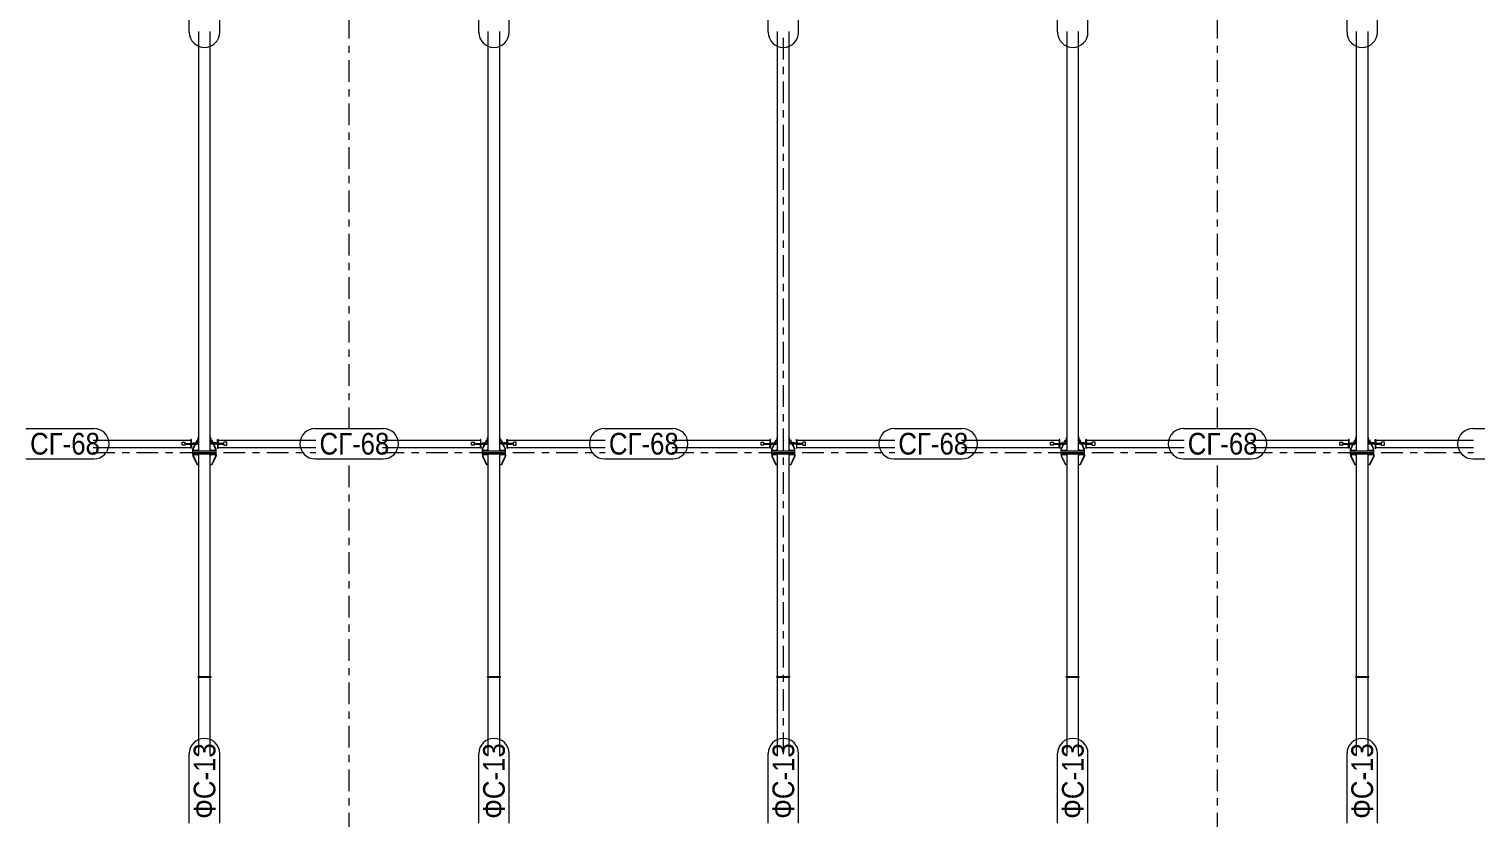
# Model space of a CAD drawing. Header units: millimetres. Extents: x -59 to 782, y -224 to 370.
# Drawn here: x 297.7 to 497.7, y 136.5 to 245.5 of the extents above; entities that cross this region are included whole.
import ezdxf

# ---------------------------------------------------------------- set-up
doc = ezdxf.new("R2010")
doc.units = ezdxf.units.MM
doc.linetypes.add('XKITLINE00', pattern=[0])
doc.linetypes.add('XKITLINE03', pattern=[6, 3, -1, 1, -1])
for name, color, linetype, lineweight in [('Part', 2, 'Continuous', 0), ('PartMark', 3, 'Continuous', 0), ('S-GRID', 1, 'Continuous', 0)]:
    doc.layers.add(name, color=color, linetype=linetype, lineweight=lineweight)
doc.styles.add('GOST type A', font='ARIAL.TTF')

msp = doc.modelspace()

# ---------------------------------------------------------------- linework, layer by layer
at = {"layer": 'Part', "linetype": 'XKITLINE00', "lineweight": 0}
for p, q in [((321.2, 187.2), (321.2, 245.17)), ((322.8, 187.2), (322.8, 245.17)), ((361.2, 187.2), (361.2, 245.17)), ((362.8, 187.2), (362.8, 245.17)), ((401.2, 187.2), (401.2, 245.17)), ((402.8, 187.2), (402.8, 245.17)), ((441.2, 187.2), (441.2, 245.17)), ((442.8, 187.2), (442.8, 245.17)), ((481.2, 187.2), (481.2, 245.17)), ((482.8, 187.2), (482.8, 245.17)), ((306.61, 188.7), (320.12, 188.7)), ((318.92, 188), (318.92, 188.4)), ((318.92, 188.4), (319.32, 188.4)), ((319.32, 188.24), (319.32, 188.4)), ((319.32, 188.25), (320.12, 188.25)), ((319.32, 188.24), (319.32, 188.16)), ((319.32, 188.24), (321, 188.24)), ((319.32, 188), (319.32, 188.16)), ((319.32, 188.16), (321, 188.16)), ((319.32, 188.15), (320.12, 188.15)), ((320.2, 188.8), (320.12, 188.8)), ((320.12, 188.8), (320.12, 188.24)), ((320.12, 187.6), (320.12, 188.16)), ((320.2, 188.24), (320.2, 188.8)), ((320.2, 188.16), (320.2, 187.6)), ((320.4, 188.24), (320.4, 188.31)), ((320.4, 188.31), (321.13, 188.31)), ((321.2, 188.24), (320.4, 188.24)), ((320.4, 187.5), (320.71, 188.16)), ((320.46, 187.5), (320.77, 188.16)), ((320.78, 188.31), (320.97, 188.7)), ((320.84, 188.31), (321.02, 188.7)), ((321.13, 188.7), (320.97, 188.7)), ((321, 188.24), (321, 188.16)), ((321.13, 188.31), (321.13, 189.04)), ((321.13, 189.04), (321.2, 189.04)), ((322.87, 189.04), (322.8, 189.04)), ((322.8, 188.24), (323.6, 188.24)), ((322.87, 188.31), (322.87, 189.04)), ((323.03, 188.7), (322.87, 188.7)), ((323.6, 188.31), (322.87, 188.31)), ((323.16, 188.31), (322.98, 188.7)), ((324.68, 188.24), (323, 188.24)), ((323, 188.16), (323, 188.24)), ((324.68, 188.16), (323, 188.16)), ((323.22, 188.31), (323.03, 188.7)), ((323.54, 187.5), (323.23, 188.16)), ((323.6, 187.5), (323.29, 188.16)), ((323.6, 188.24), (323.6, 188.31)), ((323.8, 188.24), (323.8, 188.8)), ((323.8, 188.8), (323.88, 188.8)), ((323.8, 188.16), (323.8, 187.6)), ((323.88, 188.8), (323.88, 188.24)), ((323.88, 188.7), (337.39, 188.7)), ((323.88, 188.25), (324.68, 188.25)), ((323.88, 187.6), (323.88, 188.16)), ((323.88, 188.15), (324.68, 188.15)), ((325.08, 188.4), (324.68, 188.4)), ((324.68, 188.24), (324.68, 188.4)), ((324.68, 188.16), (324.68, 188.24)), ((324.68, 188), (324.68, 188.16)), ((325.08, 188), (325.08, 188.4)), ((346.61, 188.7), (360.12, 188.7)), ((358.92, 188), (358.92, 188.4)), ((358.92, 188.4), (359.32, 188.4)), ((359.32, 188.24), (359.32, 188.4)), ((359.32, 188.25), (360.12, 188.25)), ((359.32, 188.24), (359.32, 188.16)), ((359.32, 188.24), (361, 188.24)), ((359.32, 188), (359.32, 188.16)), ((359.32, 188.16), (361, 188.16)), ((359.32, 188.15), (360.12, 188.15)), ((360.2, 188.8), (360.12, 188.8)), ((360.12, 188.8), (360.12, 188.24)), ((360.12, 187.6), (360.12, 188.16)), ((360.2, 188.24), (360.2, 188.8)), ((360.2, 188.16), (360.2, 187.6)), ((360.4, 188.24), (360.4, 188.31)), ((360.4, 188.31), (361.13, 188.31)), ((361.2, 188.24), (360.4, 188.24)), ((360.4, 187.5), (360.71, 188.16)), ((360.46, 187.5), (360.77, 188.16)), ((360.78, 188.31), (360.97, 188.7)), ((360.84, 188.31), (361.02, 188.7)), ((361.13, 188.7), (360.97, 188.7)), ((361, 188.24), (361, 188.16)), ((361.13, 188.31), (361.13, 189.04)), ((361.13, 189.04), (361.2, 189.04)), ((362.87, 189.04), (362.8, 189.04)), ((362.8, 188.24), (363.6, 188.24)), ((362.87, 188.31), (362.87, 189.04)), ((363.03, 188.7), (362.87, 188.7)), ((363.6, 188.31), (362.87, 188.31)), ((363.16, 188.31), (362.98, 188.7)), ((364.68, 188.24), (363, 188.24)), ((363, 188.16), (363, 188.24)), ((364.68, 188.16), (363, 188.16)), ((363.22, 188.31), (363.03, 188.7)), ((363.54, 187.5), (363.23, 188.16)), ((363.6, 187.5), (363.29, 188.16)), ((363.6, 188.24), (363.6, 188.31)), ((363.8, 188.24), (363.8, 188.8)), ((363.8, 188.8), (363.88, 188.8)), ((363.8, 188.16), (363.8, 187.6)), ((363.88, 188.8), (363.88, 188.24)), ((363.88, 188.7), (377.39, 188.7)), ((363.88, 188.25), (364.68, 188.25)), ((363.88, 187.6), (363.88, 188.16)), ((363.88, 188.15), (364.68, 188.15)), ((365.08, 188.4), (364.68, 188.4)), ((364.68, 188.24), (364.68, 188.4)), ((364.68, 188.16), (364.68, 188.24)), ((364.68, 188), (364.68, 188.16)), ((365.08, 188), (365.08, 188.4)), ((386.61, 188.7), (400.12, 188.7)), ((398.92, 188), (398.92, 188.4)), ((398.92, 188.4), (399.32, 188.4)), ((399.32, 188.24), (399.32, 188.4)), ((399.32, 188.25), (400.12, 188.25)), ((399.32, 188.24), (399.32, 188.16)), ((399.32, 188.24), (401, 188.24)), ((399.32, 188), (399.32, 188.16)), ((399.32, 188.16), (401, 188.16)), ((399.32, 188.15), (400.12, 188.15)), ((400.2, 188.8), (400.12, 188.8)), ((400.12, 188.8), (400.12, 188.24)), ((400.12, 187.6), (400.12, 188.16)), ((400.2, 188.24), (400.2, 188.8)), ((400.2, 188.16), (400.2, 187.6)), ((400.4, 188.24), (400.4, 188.31)), ((400.4, 188.31), (401.13, 188.31)), ((401.2, 188.24), (400.4, 188.24)), ((400.4, 187.5), (400.71, 188.16)), ((400.46, 187.5), (400.77, 188.16)), ((400.78, 188.31), (400.97, 188.7)), ((400.84, 188.31), (401.02, 188.7)), ((401.13, 188.7), (400.97, 188.7)), ((401, 188.24), (401, 188.16)), ((401.13, 188.31), (401.13, 189.04)), ((401.13, 189.04), (401.2, 189.04)), ((402.87, 189.04), (402.8, 189.04)), ((402.8, 188.24), (403.6, 188.24)), ((402.87, 188.31), (402.87, 189.04)), ((403.03, 188.7), (402.87, 188.7)), ((403.6, 188.31), (402.87, 188.31)), ((403.16, 188.31), (402.98, 188.7)), ((404.68, 188.24), (403, 188.24)), ((403, 188.16), (403, 188.24)), ((404.68, 188.16), (403, 188.16)), ((403.22, 188.31), (403.03, 188.7)), ((403.54, 187.5), (403.23, 188.16)), ((403.6, 187.5), (403.29, 188.16)), ((403.6, 188.24), (403.6, 188.31)), ((403.8, 188.24), (403.8, 188.8)), ((403.8, 188.8), (403.88, 188.8)), ((403.8, 188.16), (403.8, 187.6)), ((403.88, 188.8), (403.88, 188.24)), ((403.88, 188.7), (417.39, 188.7)), ((403.88, 188.25), (404.68, 188.25)), ((403.88, 187.6), (403.88, 188.16)), ((403.88, 188.15), (404.68, 188.15)), ((405.08, 188.4), (404.68, 188.4)), ((404.68, 188.24), (404.68, 188.4)), ((404.68, 188.16), (404.68, 188.24)), ((404.68, 188), (404.68, 188.16)), ((405.08, 188), (405.08, 188.4)), ((426.61, 188.7), (440.12, 188.7)), ((438.92, 188), (438.92, 188.4)), ((438.92, 188.4), (439.32, 188.4)), ((439.32, 188.24), (439.32, 188.4)), ((439.32, 188.25), (440.12, 188.25)), ((439.32, 188.24), (439.32, 188.16)), ((439.32, 188.24), (441, 188.24)), ((439.32, 188), (439.32, 188.16)), ((439.32, 188.16), (441, 188.16)), ((439.32, 188.15), (440.12, 188.15)), ((440.2, 188.8), (440.12, 188.8)), ((440.12, 188.8), (440.12, 188.24)), ((440.12, 187.6), (440.12, 188.16)), ((440.2, 188.24), (440.2, 188.8)), ((440.2, 188.16), (440.2, 187.6)), ((440.4, 188.24), (440.4, 188.31)), ((440.4, 188.31), (441.13, 188.31)), ((441.2, 188.24), (440.4, 188.24)), ((440.4, 187.5), (440.71, 188.16)), ((440.46, 187.5), (440.77, 188.16)), ((440.78, 188.31), (440.97, 188.7)), ((440.84, 188.31), (441.02, 188.7)), ((441.13, 188.7), (440.97, 188.7)), ((441, 188.24), (441, 188.16)), ((441.13, 188.31), (441.13, 189.04)), ((441.13, 189.04), (441.2, 189.04)), ((442.87, 189.04), (442.8, 189.04)), ((442.8, 188.24), (443.6, 188.24)), ((442.87, 188.31), (442.87, 189.04)), ((443.03, 188.7), (442.87, 188.7)), ((443.6, 188.31), (442.87, 188.31)), ((443.16, 188.31), (442.98, 188.7)), ((444.68, 188.24), (443, 188.24)), ((443, 188.16), (443, 188.24)), ((444.68, 188.16), (443, 188.16)), ((443.22, 188.31), (443.03, 188.7)), ((443.54, 187.5), (443.23, 188.16)), ((443.6, 187.5), (443.29, 188.16)), ((443.6, 188.24), (443.6, 188.31)), ((443.8, 188.24), (443.8, 188.8)), ((443.8, 188.8), (443.88, 188.8)), ((443.8, 188.16), (443.8, 187.6)), ((443.88, 188.8), (443.88, 188.24)), ((443.88, 188.7), (457.39, 188.7)), ((443.88, 188.25), (444.68, 188.25)), ((443.88, 187.6), (443.88, 188.16)), ((443.88, 188.15), (444.68, 188.15)), ((445.08, 188.4), (444.68, 188.4)), ((444.68, 188.24), (444.68, 188.4)), ((444.68, 188.16), (444.68, 188.24)), ((444.68, 188), (444.68, 188.16)), ((445.08, 188), (445.08, 188.4)), ((466.61, 188.7), (480.12, 188.7)), ((478.92, 188), (478.92, 188.4)), ((478.92, 188.4), (479.32, 188.4)), ((479.32, 188.24), (479.32, 188.4)), ((479.32, 188.25), (480.12, 188.25)), ((479.32, 188.24), (479.32, 188.16)), ((479.32, 188.24), (481, 188.24)), ((479.32, 188), (479.32, 188.16)), ((479.32, 188.16), (481, 188.16)), ((479.32, 188.15), (480.12, 188.15)), ((480.2, 188.8), (480.12, 188.8)), ((480.12, 188.8), (480.12, 188.24)), ((480.12, 187.6), (480.12, 188.16)), ((480.2, 188.24), (480.2, 188.8)), ((480.2, 188.16), (480.2, 187.6)), ((480.4, 188.24), (480.4, 188.31)), ((480.4, 188.31), (481.13, 188.31)), ((481.2, 188.24), (480.4, 188.24)), ((480.4, 187.5), (480.71, 188.16)), ((480.46, 187.5), (480.77, 188.16)), ((480.78, 188.31), (480.97, 188.7)), ((480.84, 188.31), (481.02, 188.7)), ((481.13, 188.7), (480.97, 188.7)), ((481, 188.24), (481, 188.16)), ((481.13, 188.31), (481.13, 189.04)), ((481.13, 189.04), (481.2, 189.04)), ((482.87, 189.04), (482.8, 189.04)), ((482.8, 188.24), (483.6, 188.24)), ((482.87, 188.31), (482.87, 189.04)), ((483.03, 188.7), (482.87, 188.7)), ((483.6, 188.31), (482.87, 188.31)), ((483.16, 188.31), (482.98, 188.7)), ((484.68, 188.24), (483, 188.24)), ((483, 188.16), (483, 188.24)), ((484.68, 188.16), (483, 188.16)), ((483.22, 188.31), (483.03, 188.7)), ((483.54, 187.5), (483.23, 188.16)), ((483.6, 187.5), (483.29, 188.16)), ((483.6, 188.24), (483.6, 188.31)), ((483.8, 188.24), (483.8, 188.8)), ((483.8, 188.8), (483.88, 188.8)), ((483.8, 188.16), (483.8, 187.6)), ((483.88, 188.8), (483.88, 188.24)), ((483.88, 188.7), (497.39, 188.7)), ((483.88, 188.25), (484.68, 188.25)), ((483.88, 187.6), (483.88, 188.16)), ((483.88, 188.15), (484.68, 188.15)), ((485.08, 188.4), (484.68, 188.4)), ((484.68, 188.24), (484.68, 188.4)), ((484.68, 188.16), (484.68, 188.24)), ((484.68, 188), (484.68, 188.16)), ((485.08, 188), (485.08, 188.4)), ((306.61, 187.7), (320.12, 187.7)), ((319.32, 188), (318.92, 188)), ((320.2, 187.6), (320.12, 187.6)), ((320.4, 187.3), (320.4, 187.5)), ((320.4, 187.5), (320.46, 187.5)), ((320.4, 187.2), (320.4, 187.3)), ((320.4, 187.3), (321.2, 187.3)), ((320.4, 187), (320.4, 187.2)), ((320.4, 187.2), (323.6, 187.2)), ((320.4, 187), (323.6, 187)), ((320.4, 186.8), (320.4, 187)), ((320.4, 187), (323.6, 187)), ((320.4, 186.8), (323.6, 186.8)), ((320.4, 186.7), (320.4, 186.8)), ((320.4, 186.7), (320.4, 186.5)), ((320.4, 186.7), (321.2, 186.7)), ((320.4, 186.5), (320.46, 186.5)), ((320.4, 186.5), (320.97, 185.3)), ((320.46, 187.3), (320.46, 187.5)), ((320.46, 186.7), (320.46, 186.5)), ((320.46, 186.5), (321.02, 185.3)), ((321.09, 187.3), (321.2, 187.46)), ((321.2, 186.54), (321.09, 186.7)), ((321.2, 156.05), (321.2, 186.8)), ((322.91, 187.3), (322.8, 187.46)), ((322.8, 187.3), (323.6, 187.3)), ((322.8, 156.05), (322.8, 186.8)), ((322.8, 186.54), (322.91, 186.7)), ((322.8, 186.7), (323.6, 186.7)), ((323.54, 186.5), (322.98, 185.3)), ((323.6, 186.5), (323.03, 185.3)), ((323.54, 187.3), (323.54, 187.5)), ((323.54, 187.5), (323.6, 187.5)), ((323.54, 186.7), (323.54, 186.5)), ((323.54, 186.5), (323.6, 186.5)), ((323.6, 187.3), (323.6, 187.5)), ((323.6, 187.2), (323.6, 187.3)), ((323.6, 187), (323.6, 187.2)), ((323.6, 186.8), (323.6, 187)), ((323.6, 186.7), (323.6, 186.8)), ((323.6, 186.7), (323.6, 186.5)), ((323.8, 187.6), (323.88, 187.6)), ((323.88, 187.7), (337.39, 187.7)), ((324.68, 188), (325.08, 188)), ((346.61, 187.7), (360.12, 187.7)), ((359.32, 188), (358.92, 188)), ((360.2, 187.6), (360.12, 187.6)), ((360.4, 187.3), (360.4, 187.5)), ((360.4, 187.5), (360.46, 187.5)), ((360.4, 187.2), (360.4, 187.3)), ((360.4, 187.3), (361.2, 187.3)), ((360.4, 187), (360.4, 187.2)), ((360.4, 187.2), (363.6, 187.2)), ((360.4, 187), (363.6, 187)), ((360.4, 186.8), (360.4, 187)), ((360.4, 187), (363.6, 187)), ((360.4, 186.8), (363.6, 186.8)), ((360.4, 186.7), (360.4, 186.8)), ((360.4, 186.7), (360.4, 186.5)), ((360.4, 186.7), (361.2, 186.7)), ((360.4, 186.5), (360.46, 186.5)), ((360.4, 186.5), (360.97, 185.3)), ((360.46, 187.3), (360.46, 187.5)), ((360.46, 186.7), (360.46, 186.5)), ((360.46, 186.5), (361.02, 185.3)), ((361.09, 187.3), (361.2, 187.46)), ((361.2, 186.54), (361.09, 186.7)), ((361.2, 156.05), (361.2, 186.8)), ((362.91, 187.3), (362.8, 187.46)), ((362.8, 187.3), (363.6, 187.3)), ((362.8, 156.05), (362.8, 186.8)), ((362.8, 186.54), (362.91, 186.7)), ((362.8, 186.7), (363.6, 186.7)), ((363.54, 186.5), (362.98, 185.3)), ((363.6, 186.5), (363.03, 185.3)), ((363.54, 187.3), (363.54, 187.5)), ((363.54, 187.5), (363.6, 187.5)), ((363.54, 186.7), (363.54, 186.5)), ((363.54, 186.5), (363.6, 186.5)), ((363.6, 187.3), (363.6, 187.5)), ((363.6, 187.2), (363.6, 187.3)), ((363.6, 187), (363.6, 187.2)), ((363.6, 186.8), (363.6, 187)), ((363.6, 186.7), (363.6, 186.8)), ((363.6, 186.7), (363.6, 186.5)), ((363.8, 187.6), (363.88, 187.6)), ((363.88, 187.7), (377.39, 187.7)), ((364.68, 188), (365.08, 188)), ((386.61, 187.7), (400.12, 187.7)), ((399.32, 188), (398.92, 188)), ((400.2, 187.6), (400.12, 187.6)), ((400.4, 187.3), (400.4, 187.5)), ((400.4, 187.5), (400.46, 187.5)), ((400.4, 187.2), (400.4, 187.3)), ((400.4, 187.3), (401.2, 187.3)), ((400.4, 187), (400.4, 187.2)), ((400.4, 187.2), (403.6, 187.2)), ((400.4, 187), (403.6, 187)), ((400.4, 186.8), (400.4, 187)), ((400.4, 187), (403.6, 187)), ((400.4, 186.8), (403.6, 186.8)), ((400.4, 186.7), (400.4, 186.8)), ((400.4, 186.7), (400.4, 186.5)), ((400.4, 186.7), (401.2, 186.7)), ((400.4, 186.5), (400.46, 186.5)), ((400.4, 186.5), (400.97, 185.3)), ((400.46, 187.3), (400.46, 187.5)), ((400.46, 186.7), (400.46, 186.5)), ((400.46, 186.5), (401.02, 185.3)), ((401.09, 187.3), (401.2, 187.46)), ((401.2, 186.54), (401.09, 186.7)), ((401.2, 156.05), (401.2, 186.8)), ((402.91, 187.3), (402.8, 187.46)), ((402.8, 187.3), (403.6, 187.3)), ((402.8, 156.05), (402.8, 186.8)), ((402.8, 186.54), (402.91, 186.7)), ((402.8, 186.7), (403.6, 186.7)), ((403.54, 186.5), (402.98, 185.3)), ((403.6, 186.5), (403.03, 185.3)), ((403.54, 187.3), (403.54, 187.5)), ((403.54, 187.5), (403.6, 187.5)), ((403.54, 186.7), (403.54, 186.5)), ((403.54, 186.5), (403.6, 186.5)), ((403.6, 187.3), (403.6, 187.5)), ((403.6, 187.2), (403.6, 187.3)), ((403.6, 187), (403.6, 187.2)), ((403.6, 186.8), (403.6, 187)), ((403.6, 186.7), (403.6, 186.8)), ((403.6, 186.7), (403.6, 186.5)), ((403.8, 187.6), (403.88, 187.6)), ((403.88, 187.7), (417.39, 187.7)), ((404.68, 188), (405.08, 188)), ((426.61, 187.7), (440.12, 187.7)), ((439.32, 188), (438.92, 188)), ((440.2, 187.6), (440.12, 187.6)), ((440.4, 187.3), (440.4, 187.5)), ((440.4, 187.5), (440.46, 187.5)), ((440.4, 187.2), (440.4, 187.3)), ((440.4, 187.3), (441.2, 187.3)), ((440.4, 187), (440.4, 187.2)), ((440.4, 187.2), (443.6, 187.2)), ((440.4, 187), (443.6, 187)), ((440.4, 186.8), (440.4, 187)), ((440.4, 187), (443.6, 187)), ((440.4, 186.8), (443.6, 186.8)), ((440.4, 186.7), (440.4, 186.8)), ((440.4, 186.7), (440.4, 186.5)), ((440.4, 186.7), (441.2, 186.7)), ((440.4, 186.5), (440.46, 186.5)), ((440.4, 186.5), (440.97, 185.3)), ((440.46, 187.3), (440.46, 187.5)), ((440.46, 186.7), (440.46, 186.5)), ((440.46, 186.5), (441.02, 185.3)), ((441.09, 187.3), (441.2, 187.46)), ((441.2, 186.54), (441.09, 186.7)), ((441.2, 156.05), (441.2, 186.8)), ((442.91, 187.3), (442.8, 187.46)), ((442.8, 187.3), (443.6, 187.3)), ((442.8, 156.05), (442.8, 186.8)), ((442.8, 186.54), (442.91, 186.7)), ((442.8, 186.7), (443.6, 186.7)), ((443.54, 186.5), (442.98, 185.3)), ((443.6, 186.5), (443.03, 185.3)), ((443.54, 187.3), (443.54, 187.5)), ((443.54, 187.5), (443.6, 187.5)), ((443.54, 186.7), (443.54, 186.5)), ((443.54, 186.5), (443.6, 186.5)), ((443.6, 187.3), (443.6, 187.5)), ((443.6, 187.2), (443.6, 187.3)), ((443.6, 187), (443.6, 187.2)), ((443.6, 186.8), (443.6, 187)), ((443.6, 186.7), (443.6, 186.8)), ((443.6, 186.7), (443.6, 186.5)), ((443.8, 187.6), (443.88, 187.6)), ((443.88, 187.7), (457.39, 187.7)), ((444.68, 188), (445.08, 188)), ((466.61, 187.7), (480.12, 187.7)), ((479.32, 188), (478.92, 188)), ((480.2, 187.6), (480.12, 187.6)), ((480.4, 187.3), (480.4, 187.5)), ((480.4, 187.5), (480.46, 187.5)), ((480.4, 187.2), (480.4, 187.3)), ((480.4, 187.3), (481.2, 187.3)), ((480.4, 187), (480.4, 187.2)), ((480.4, 187.2), (483.6, 187.2)), ((480.4, 187), (483.6, 187)), ((480.4, 186.8), (480.4, 187)), ((480.4, 187), (483.6, 187)), ((480.4, 186.8), (483.6, 186.8)), ((480.4, 186.7), (480.4, 186.8)), ((480.4, 186.7), (480.4, 186.5)), ((480.4, 186.7), (481.2, 186.7)), ((480.4, 186.5), (480.46, 186.5)), ((480.4, 186.5), (480.97, 185.3)), ((480.46, 187.3), (480.46, 187.5)), ((480.46, 186.7), (480.46, 186.5)), ((480.46, 186.5), (481.02, 185.3)), ((481.09, 187.3), (481.2, 187.46)), ((481.2, 186.54), (481.09, 186.7)), ((481.2, 156.05), (481.2, 186.8)), ((482.91, 187.3), (482.8, 187.46)), ((482.8, 187.3), (483.6, 187.3)), ((482.8, 156.05), (482.8, 186.8)), ((482.8, 186.54), (482.91, 186.7)), ((482.8, 186.7), (483.6, 186.7)), ((483.54, 186.5), (482.98, 185.3)), ((483.6, 186.5), (483.03, 185.3)), ((483.54, 187.3), (483.54, 187.5)), ((483.54, 187.5), (483.6, 187.5)), ((483.54, 186.7), (483.54, 186.5)), ((483.54, 186.5), (483.6, 186.5)), ((483.6, 187.3), (483.6, 187.5)), ((483.6, 187.2), (483.6, 187.3)), ((483.6, 187), (483.6, 187.2)), ((483.6, 186.8), (483.6, 187)), ((483.6, 186.7), (483.6, 186.8)), ((483.6, 186.7), (483.6, 186.5)), ((483.8, 187.6), (483.88, 187.6)), ((483.88, 187.7), (497.39, 187.7)), ((484.68, 188), (485.08, 188)), ((321.2, 185.3), (320.97, 185.3)), ((323.03, 185.3), (322.8, 185.3)), ((361.2, 185.3), (360.97, 185.3)), ((363.03, 185.3), (362.8, 185.3)), ((401.2, 185.3), (400.97, 185.3)), ((403.03, 185.3), (402.8, 185.3)), ((441.2, 185.3), (440.97, 185.3)), ((443.03, 185.3), (442.8, 185.3)), ((481.2, 185.3), (480.97, 185.3)), ((483.03, 185.3), (482.8, 185.3)), ((321.1, 155.95), (321.1, 156.05)), ((321.1, 156.05), (322.9, 156.05)), ((322.9, 155.95), (322.9, 156.05)), ((361.1, 155.95), (361.1, 156.05)), ((361.1, 156.05), (362.9, 156.05)), ((362.9, 155.95), (362.9, 156.05)), ((401.1, 155.95), (401.1, 156.05)), ((401.1, 156.05), (402.9, 156.05)), ((402.9, 155.95), (402.9, 156.05)), ((441.1, 155.95), (441.1, 156.05)), ((441.1, 156.05), (442.9, 156.05)), ((442.9, 155.95), (442.9, 156.05)), ((481.1, 155.95), (481.1, 156.05)), ((481.1, 156.05), (482.9, 156.05)), ((482.9, 155.95), (482.9, 156.05)), ((321.1, 155.95), (322.9, 155.95)), ((321.2, 145.28), (321.2, 155.95)), ((322.8, 145.28), (322.8, 155.95)), ((361.1, 155.95), (362.9, 155.95)), ((361.2, 145.28), (361.2, 155.95)), ((362.8, 145.28), (362.8, 155.95)), ((401.1, 155.95), (402.9, 155.95)), ((401.2, 145.28), (401.2, 155.95)), ((402.8, 145.28), (402.8, 155.95)), ((441.1, 155.95), (442.9, 155.95)), ((441.2, 145.28), (441.2, 155.95)), ((442.8, 145.28), (442.8, 155.95)), ((481.1, 155.95), (482.9, 155.95)), ((481.2, 145.28), (481.2, 155.95)), ((482.8, 145.28), (482.8, 155.95))]:
    msp.add_line(p, q, dxfattribs=at)
at = {"layer": 'PartMark', "linetype": 'XKITLINE00', "lineweight": 0}
for p, q in [((319.9, 245.07), (319.9, 254.87)), ((324.1, 245.07), (324.1, 254.87)), ((359.9, 245.07), (359.9, 254.87)), ((364.1, 245.07), (364.1, 254.87)), ((399.9, 245.07), (399.9, 254.87)), ((404.1, 245.07), (404.1, 254.87)), ((439.9, 245.07), (439.9, 254.87)), ((444.1, 245.07), (444.1, 254.87)), ((479.9, 245.07), (479.9, 254.87)), ((484.1, 245.07), (484.1, 254.87)), ((297.29, 190.3), (306.71, 190.3)), ((337.29, 190.3), (346.71, 190.3)), ((377.29, 190.3), (386.71, 190.3)), ((417.29, 190.3), (426.71, 190.3)), ((457.29, 190.3), (466.71, 190.3)), ((497.29, 190.3), (506.71, 190.3)), ((297.29, 186.1), (306.71, 186.1)), ((337.29, 186.1), (346.71, 186.1)), ((377.29, 186.1), (386.71, 186.1)), ((417.29, 186.1), (426.71, 186.1)), ((457.29, 186.1), (466.71, 186.1)), ((497.29, 186.1), (506.71, 186.1)), ((319.9, 135.77), (319.9, 145.38)), ((324.1, 135.77), (324.1, 145.38)), ((359.9, 135.77), (359.9, 145.38)), ((364.1, 135.77), (364.1, 145.38)), ((399.9, 135.77), (399.9, 145.38)), ((404.1, 135.77), (404.1, 145.38)), ((439.9, 135.77), (439.9, 145.38)), ((444.1, 135.77), (444.1, 145.38)), ((479.9, 135.77), (479.9, 145.38)), ((484.1, 135.77), (484.1, 145.38))]:
    msp.add_line(p, q, dxfattribs=at)
for centre, start, end in [((322, 245.07), 180, 0), ((362, 245.07), 180, 0), ((402, 245.07), 180, 0), ((442, 245.07), 180, 0), ((482, 245.07), 180, 0), ((306.71, 188.2), 270, 90), ((337.29, 188.2), 90, 270), ((346.71, 188.2), 270, 90), ((377.29, 188.2), 90, 270), ((386.71, 188.2), 270, 90), ((417.29, 188.2), 90, 270), ((426.71, 188.2), 270, 90), ((457.29, 188.2), 90, 270), ((466.71, 188.2), 270, 90), ((497.29, 188.2), 90, 270), ((322, 145.38), 0, 180), ((362, 145.38), 0, 180), ((402, 145.38), 0, 180), ((442, 145.38), 0, 180), ((482, 145.38), 0, 180)]:
    msp.add_arc(centre, 2.1, start, end, dxfattribs=at)
at = {"layer": 'S-GRID', "linetype": 'XKITLINE03', "lineweight": 0}
for p, q in [((342, 190.2), (342, 247)), ((462, 190.2), (462, 247)), ((402, 145.28), (402, 245.17)), ((306.61, 187), (337.39, 187)), ((342, 128.2), (342, 186.2)), ((346.61, 187), (377.39, 187)), ((386.61, 187), (417.39, 187)), ((426.61, 187), (457.39, 187)), ((462, 128.2), (462, 186.2)), ((466.61, 187), (497.39, 187))]:
    msp.add_line(p, q, dxfattribs=at)

# ---------------------------------------------------------------- texts
at = {"layer": 'PartMark', "style": 'GOST type A', "width": 0.85}
for p in [(297.89, 186.7), (337.89, 186.7), (377.89, 186.7), (417.89, 186.7), (457.89, 186.7)]:
    msp.add_text('СГ-68', height=3, dxfattribs=at).set_placement(p)
for p in [(323.5, 136.37), (363.5, 136.37), (403.5, 136.37), (443.5, 136.37), (483.5, 136.37)]:
    msp.add_text('ФС-13', height=3, rotation=90.0002, dxfattribs=at).set_placement(p)

doc.saveas('drawing.dxf')
